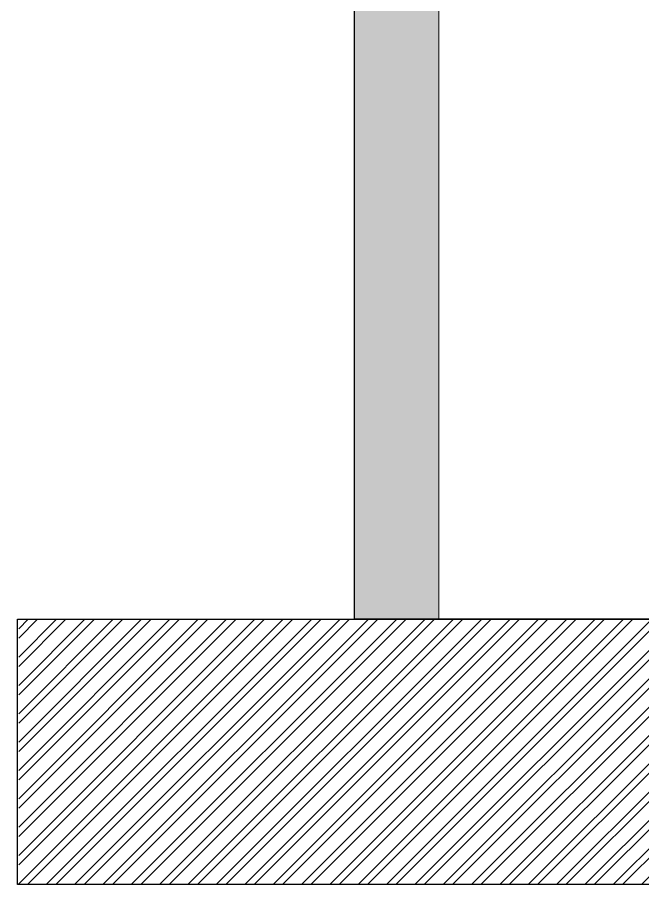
# Model space of a CAD drawing. Header units: millimetres. Extents: x -3630 to 1270, y -52213 to -49192.
# Drawn here: x -560 to -262.8, y -52212.8 to -51800.6 of the extents above; entities that cross this region are included whole.
import ezdxf

# ---------------------------------------------------------------- set-up
doc = ezdxf.new("R2010")
doc.units = ezdxf.units.MM
doc.layers.add('图层 1', color=7, linetype='Continuous', lineweight=0)

msp = doc.modelspace()

# ---------------------------------------------------------------- hatches: boundary and pattern name
at = {"true_color": 0x636466}
h = msp.add_hatch(dxfattribs=at)
h.set_pattern_fill('ANSI32', color=251)
h.set_pattern_definition([(45, (-99290.04, -37104.898), (-6.7351921, 6.7351921), []), (45, (-99285.55, -37104.898), (-6.7351921, 6.7351921), [])])
h.paths.add_polyline_path([(-559.312, -52086.675), (-559.312, -52212.807), (1269.586, -52212.807), (1269.586, -52086.675)])
at = {"layer": '图层 1', "transparency": 33554687}
h = msp.add_hatch(color=252, dxfattribs=at)
h.dxf.hatch_style = 2
h.paths.add_polyline_path([(-359.775, -52086.675), (-399.775, -52086.675), (-399.775, -51336.675), (-359.775, -51336.675)])

# ---------------------------------------------------------------- linework, layer by layer
for points in [[(-399.775, -51336.675), (100.225, -51336.675), (100.225, -52086.675), (-399.775, -52086.675)], [(-559.992, -52086.646), (1268.907, -52086.646), (1268.907, -52212.778), (-559.992, -52212.778)]]:
    msp.add_lwpolyline(points, close=True)
at = {"layer": '图层 1'}
msp.add_lwpolyline([(-359.775, -52086.675), (-399.775, -52086.675), (-399.775, -51336.675), (-359.775, -51336.675)], close=True, dxfattribs=at)

doc.saveas('drawing.dxf')
